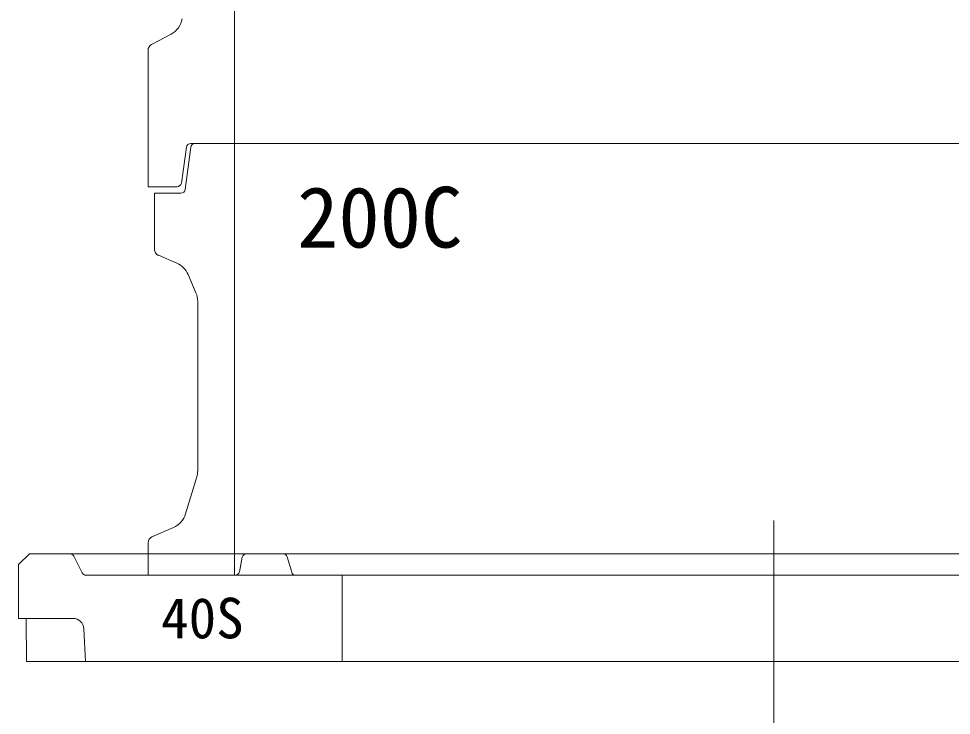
# Model space of a CAD drawing. Units: millimetres at full size, sheet at 1:20; details may follow other scales. Extents: x -4514 to 4514, y -3160 to 3160.
# Drawn here: x -3916.8 to -3484.4, y 1884.8 to 2207.5 of the extents above; entities that cross this region are included whole.
import ezdxf
from ezdxf.enums import TextEntityAlignment as Align

# ---------------------------------------------------------------- set-up
doc = ezdxf.new("R2010")
doc.units = ezdxf.units.MM
doc.header["$LTSCALE"] = 20
doc.layers.add('0-7_TEMP01', color=3, linetype='Continuous', lineweight=18)
doc.layers.add('0-9_躯体', color=7, linetype='Continuous', lineweight=9)
doc.layers.add('0-F_注釈', color=1, linetype='Continuous')
doc.styles.add('ＭＳ ゴシック', font='')
doc.styles.get('ＭＳ ゴシック').set_extended_font_data('MS Gothic')

msp = doc.modelspace()

# ---------------------------------------------------------------- linework, layer by layer
at = {"layer": '0-7_TEMP01'}
msp.add_line((-3566.75, 1753.15), (-3566.75, 1974.95), dxfattribs=at)
at = {"layer": '0-9_躯体'}
for p, q in [((-3816.75, 2349.64), (-3816.75, 2149.64)), ((-3846.09, 2200.33), (-3855.15, 2195.49)), ((-3856.75, 2192.85), (-3856.75, 2149.64)), ((-3856.75, 2149.64), (-3856.75, 2129.64)), ((-3837, 2149.64), (-3566.75, 2149.64)), ((-3566.75, 2149.64), (-3834.99, 2149.64)), ((-3816.75, 2149.64), (-3816.75, 1949.64)), ((-3296.49, 2149.64), (-3566.75, 2149.64)), ((-3566.75, 2149.64), (-3298.5, 2149.64)), ((-3838.99, 2147.92), (-3841.32, 2131.36)), ((-3839.52, 2128.39), (-3836.98, 2147.9)), ((-3856.75, 2129.64), (-3843.3, 2129.64)), ((-3853.75, 2126.64), (-3841.5, 2126.64)), ((-3853.75, 2126.64), (-3853.75, 2100.62)), ((-3851.93, 2097.87), (-3843.42, 2094.22)), ((-3838.17, 2088.97), (-3834.56, 2080.53)), ((-3833.74, 2076.59), (-3833.74, 1998.13)), ((-3839.4, 1978.05), (-3834.18, 1995.22)), ((-3854.95, 1967.43), (-3844.96, 1971.8)), ((-3856.75, 1964.68), (-3856.75, 1949.64)), ((-3916.75, 1954.64), (-3911.74, 1959.65)), ((-3911.74, 1959.65), (-3891.75, 1959.65)), ((-3891.75, 1959.65), (-3566.75, 1959.65)), ((-3887.3, 1950.75), (-3891.19, 1958.54)), ((-3241.75, 1959.65), (-3566.75, 1959.65)), ((-3916.75, 1954.64), (-3916.75, 1929.64)), ((-3814.43, 1951.25), (-3813.07, 1958.03)), ((-3790.17, 1951.07), (-3792.32, 1958.22)), ((-3885.51, 1949.64), (-3816.38, 1949.64)), ((-3856.75, 1949.64), (-3566.75, 1949.64)), ((-3788.26, 1949.64), (-3566.75, 1949.64)), ((-3766.75, 1949.64), (-3766.75, 1909.65)), ((-3276.74, 1949.64), (-3566.75, 1949.64)), ((-3345.24, 1949.64), (-3566.75, 1949.64)), ((-3916.75, 1929.64), (-3891.5, 1929.64)), ((-3913.3, 1929.64), (-3913.16, 1909.65)), ((-3886.51, 1924.9), (-3885.74, 1909.65)), ((-3913.16, 1909.65), (-3566.75, 1909.65)), ((-3220.34, 1909.65), (-3566.75, 1909.65))]:
    msp.add_line(p, q, dxfattribs=at)
for centre, radius, start, end in [((-3850.8, 2209.15), 10, 298.072, 350.538), ((-3853.75, 2192.85), 3, 118.073, 180), ((-3837, 2147.64), 2, 90, 172.001), ((-3834.99, 2147.64), 2, 90, 172.569), ((-3843.3, 2131.65), 2, 270, 352.001), ((-3841.5, 2128.65), 2, 270, 352.569), ((-3850.75, 2100.62), 3, 180, 246.801), ((-3847.36, 2085.03), 10, 23.199, 66.801), ((-3843.75, 2076.59), 10, 0, 23.199), ((-3843.75, 1998.13), 10, 343.072, 0), ((-3848.97, 1980.96), 10, 293.629, 343.072), ((-3853.75, 1964.68), 3, 113.629, 180), ((-3892.98, 1957.64), 2, 26.565, 90), ((-3811.11, 1957.64), 2, 90, 168.691), ((-3794.23, 1957.64), 2, 16.7, 90), ((-3885.51, 1951.64), 2, 206.565, 270), ((-3816.38, 1951.64), 2, 270, 348.691), ((-3788.26, 1951.64), 2, 196.7, 270), ((-3891.5, 1924.64), 5, 2.862, 90)]:
    msp.add_arc(centre, radius, start, end, dxfattribs=at)

# ---------------------------------------------------------------- texts
at = {"layer": '0-F_注釈', "style": 'ＭＳ ゴシック'}
for s, height, p in [('200C', 28.15, (-3787.69, 2093.02)), ('40S', 18.77, (-3850.74, 1914.81))]:
    msp.add_text(s, height=height, dxfattribs=at).set_placement(p, align=Align.BOTTOM_LEFT)

doc.saveas('drawing.dxf')
